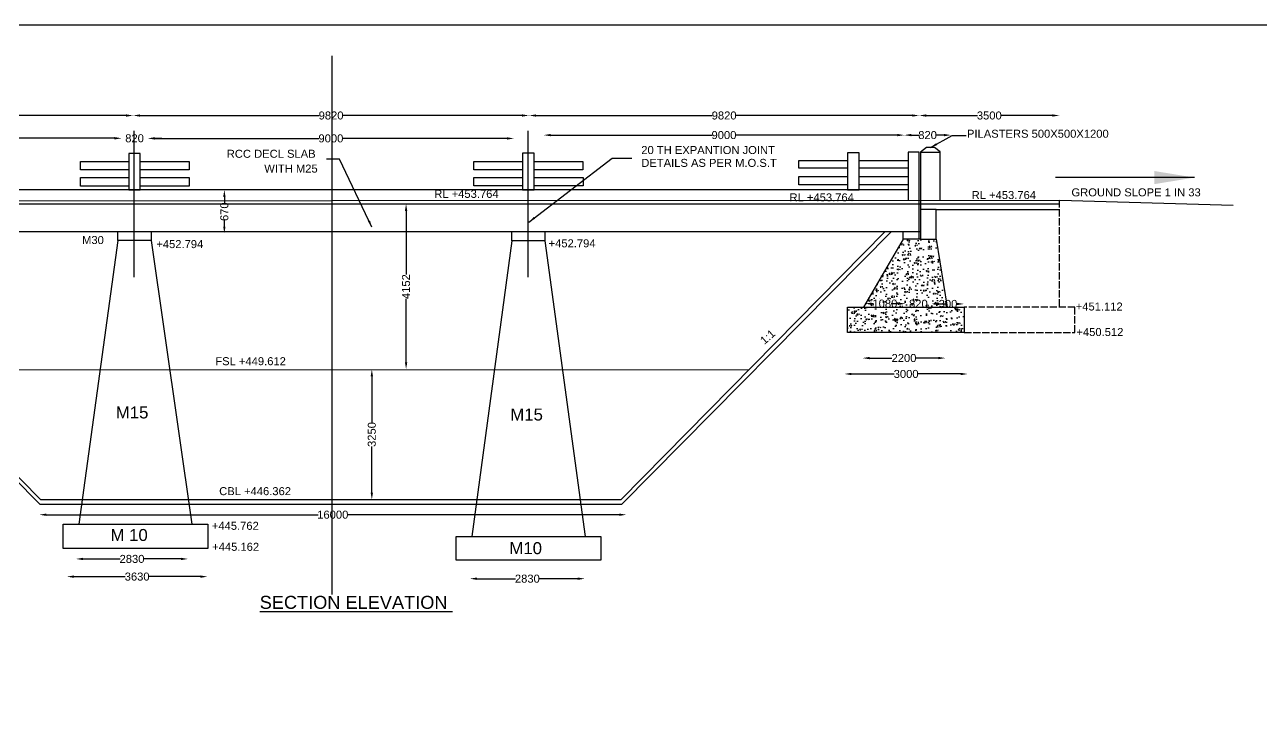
# Model space of a CAD drawing. Header units: millimetres. Extents: x 2052775 to 2129090, y 45591445 to 45653592.
# Drawn here: x 2069988 to 2100881, y 45636403 to 45653592 of the extents above; entities that cross this region are included whole.
import ezdxf

# ---------------------------------------------------------------- set-up
doc = ezdxf.new("R2010")
doc.units = ezdxf.units.MM
doc.header["$MEASUREMENT"] = 0
doc.linetypes.add('ACAD_ISO02W100', pattern=[15, 12, -3])
for name, color, linetype in [('DIMENSIONS', 7, 'Continuous'), ('DRAWING', 2, 'Continuous'), ('TEXT', 7, 'Continuous')]:
    doc.layers.add(name, color=color, linetype=linetype)
doc.styles.get("Standard").update_dxf_attribs({"font": 'arial.ttf', "height": 200})
doc.dimstyles.get("Standard").update_dxf_attribs({"dimtxt": 200, "dimasz": 175, "dimexe": 0.18, "dimexo": 0.0625, "dimgap": 0.09, "dimtad": 0, "dimdec": 0, "dimzin": 0, "dimdsep": 46, "dimtxsty": 'Standard', "dimcen": 0.09, "dimse1": 1, "dimse2": 1, "dimadec": 0, "dimazin": 0, "dimtfac": 1, "dimtdec": 0, "dimtofl": 0, "dimtmove": 0, "dimatfit": 3, "dimfxl": 1, "dimtolj": 1, "dimtzin": 0, "dimarcsym": 0})

# ---------------------------------------------------------------- blocks, each defined once
blk = doc.blocks.new('*D55')
at = {"layer": 'Defpoints', "color": 0, "transparency": 16777216}
for p in [(2062799, 45651332), (2072695, 45651332), (2072695, 45651322)]:
    blk.add_point(p, dxfattribs=at)
at = {"layer": 'DIMENSIONS', "color": 0, "lineweight": -2, "transparency": 16777216}
for p, q in [((2062974, 45651322), (2067449, 45651322)), ((2072520, 45651322), (2068046, 45651322))]:
    blk.add_line(p, q, dxfattribs=at)
at = {"layer": 'DIMENSIONS', "color": 0, "transparency": 16777216}
for points in [[(2062974, 45651351), (2062974, 45651293), (2062799, 45651322)], [(2072520, 45651351), (2072520, 45651293), (2072695, 45651322)]]:
    blk.add_solid(points, dxfattribs=at)
at = {"layer": 'DIMENSIONS', "color": 0, "transparency": 16777216, "insert": (2067747, 45651322), "char_height": 200, "attachment_point": 5}
blk.add_mtext('\\A1;9820', dxfattribs=at)
blk = doc.blocks.new('*D56')
at = {"layer": 'Defpoints', "color": 0, "transparency": 16777216}
for p in [(2072695, 45651322), (2082587, 45651322), (2082587, 45651322)]:
    blk.add_point(p, dxfattribs=at)
at = {"layer": 'DIMENSIONS', "color": 0, "lineweight": -2, "transparency": 16777216}
for p, q in [((2072870, 45651322), (2077343, 45651322)), ((2082412, 45651322), (2077940, 45651322))]:
    blk.add_line(p, q, dxfattribs=at)
at = {"layer": 'DIMENSIONS', "color": 0, "transparency": 16777216}
for points in [[(2072870, 45651351), (2072870, 45651293), (2072695, 45651322)], [(2082412, 45651351), (2082412, 45651293), (2082587, 45651322)]]:
    blk.add_solid(points, dxfattribs=at)
at = {"layer": 'DIMENSIONS', "color": 0, "transparency": 16777216, "insert": (2077641, 45651322), "char_height": 200, "attachment_point": 5}
blk.add_mtext('\\A1;9820', dxfattribs=at)
blk = doc.blocks.new('*D57')
at = {"layer": 'Defpoints', "color": 0, "transparency": 16777216}
for p in [(2082587, 45651322), (2092335, 45651322), (2092335, 45651322)]:
    blk.add_point(p, dxfattribs=at)
at = {"layer": 'DIMENSIONS', "color": 0, "lineweight": -2, "transparency": 16777216}
for p, q in [((2082762, 45651322), (2087163, 45651322)), ((2092160, 45651322), (2087759, 45651322))]:
    blk.add_line(p, q, dxfattribs=at)
at = {"layer": 'DIMENSIONS', "color": 0, "transparency": 16777216}
for points in [[(2082762, 45651351), (2082762, 45651293), (2082587, 45651322)], [(2092160, 45651351), (2092160, 45651293), (2092335, 45651322)]]:
    blk.add_solid(points, dxfattribs=at)
at = {"layer": 'DIMENSIONS', "color": 0, "transparency": 16777216, "insert": (2087461, 45651322), "char_height": 200, "attachment_point": 5}
blk.add_mtext('\\A1;9820', dxfattribs=at)
blk = doc.blocks.new('*D58')
at = {"layer": 'Defpoints', "color": 0, "transparency": 16777216}
for p in [(2092335, 45651322), (2095837, 45651322), (2095837, 45651322)]:
    blk.add_point(p, dxfattribs=at)
at = {"layer": 'DIMENSIONS', "color": 0, "lineweight": -2, "transparency": 16777216}
for p, q in [((2092510, 45651322), (2093788, 45651322)), ((2095662, 45651322), (2094384, 45651322))]:
    blk.add_line(p, q, dxfattribs=at)
at = {"layer": 'DIMENSIONS', "color": 0, "transparency": 16777216}
for points in [[(2092510, 45651351), (2092510, 45651293), (2092335, 45651322)], [(2095662, 45651351), (2095662, 45651293), (2095837, 45651322)]]:
    blk.add_solid(points, dxfattribs=at)
at = {"layer": 'DIMENSIONS', "color": 0, "transparency": 16777216, "insert": (2094086, 45651322), "char_height": 200, "attachment_point": 5}
blk.add_mtext('\\A1;3500', dxfattribs=at)
blk = doc.blocks.new('*D61')
at = {"layer": 'Defpoints', "color": 0, "transparency": 16777216}
for p in [(2063588, 45650759), (2072400, 45650759), (2072400, 45650754)]:
    blk.add_point(p, dxfattribs=at)
at = {"layer": 'DIMENSIONS', "color": 0, "lineweight": -2, "transparency": 16777216}
for p, q in [((2063763, 45650754), (2067695, 45650754)), ((2072225, 45650754), (2068292, 45650754))]:
    blk.add_line(p, q, dxfattribs=at)
at = {"layer": 'DIMENSIONS', "color": 0, "transparency": 16777216}
for points in [[(2063763, 45650784), (2063763, 45650725), (2063588, 45650754)], [(2072225, 45650784), (2072225, 45650725), (2072400, 45650754)]]:
    blk.add_solid(points, dxfattribs=at)
at = {"layer": 'DIMENSIONS', "color": 0, "transparency": 16777216, "insert": (2067994, 45650754), "char_height": 200, "attachment_point": 5}
blk.add_mtext('\\A1;9000', dxfattribs=at)
blk = doc.blocks.new('*D62')
at = {"layer": 'Defpoints', "color": 0, "transparency": 16777216}
for p in [(2072400, 45650754), (2073065, 45650754), (2073065, 45650752)]:
    blk.add_point(p, dxfattribs=at)
at = {"layer": 'DIMENSIONS', "color": 0, "lineweight": -2, "transparency": 16777216}
for p, q in [((2072225, 45650752), (2072050, 45650752)), ((2073240, 45650752), (2073415, 45650752))]:
    blk.add_line(p, q, dxfattribs=at)
at = {"layer": 'DIMENSIONS', "color": 0, "transparency": 16777216}
for points in [[(2072225, 45650781), (2072225, 45650723), (2072400, 45650752)], [(2073240, 45650781), (2073240, 45650723), (2073065, 45650752)]]:
    blk.add_solid(points, dxfattribs=at)
at = {"layer": 'DIMENSIONS', "color": 0, "transparency": 16777216, "insert": (2072732, 45650752), "char_height": 200, "attachment_point": 5}
blk.add_mtext('\\A1;820', dxfattribs=at)
blk = doc.blocks.new('*D63')
at = {"layer": 'Defpoints', "color": 0, "transparency": 16777216}
for p in [(2073065, 45650752), (2082209, 45650752), (2082209, 45650749)]:
    blk.add_point(p, dxfattribs=at)
at = {"layer": 'DIMENSIONS', "color": 0, "lineweight": -2, "transparency": 16777216}
for p, q in [((2073240, 45650749), (2077339, 45650749)), ((2082034, 45650749), (2077936, 45650749))]:
    blk.add_line(p, q, dxfattribs=at)
at = {"layer": 'DIMENSIONS', "color": 0, "transparency": 16777216}
for points in [[(2073240, 45650778), (2073240, 45650720), (2073065, 45650749)], [(2082034, 45650778), (2082034, 45650720), (2082209, 45650749)]]:
    blk.add_solid(points, dxfattribs=at)
at = {"layer": 'DIMENSIONS', "color": 0, "transparency": 16777216, "insert": (2077637, 45650749), "char_height": 200, "attachment_point": 5}
blk.add_mtext('\\A1;9000', dxfattribs=at)
blk = doc.blocks.new('*D64')
at = {"layer": 'Defpoints', "color": 0, "transparency": 16777216}
for p in [(2082955, 45650835), (2091960, 45650835), (2091960, 45650832)]:
    blk.add_point(p, dxfattribs=at)
at = {"layer": 'DIMENSIONS', "color": 0, "lineweight": -2, "transparency": 16777216}
for p, q in [((2083130, 45650832), (2087159, 45650832)), ((2091785, 45650832), (2087756, 45650832))]:
    blk.add_line(p, q, dxfattribs=at)
at = {"layer": 'DIMENSIONS', "color": 0, "transparency": 16777216}
for points in [[(2083130, 45650862), (2083130, 45650803), (2082955, 45650832)], [(2091785, 45650862), (2091785, 45650803), (2091960, 45650832)]]:
    blk.add_solid(points, dxfattribs=at)
at = {"layer": 'DIMENSIONS', "color": 0, "transparency": 16777216, "insert": (2087457, 45650832), "char_height": 200, "attachment_point": 5}
blk.add_mtext('\\A1;9000', dxfattribs=at)
blk = doc.blocks.new('*D65')
at = {"layer": 'Defpoints', "color": 0, "transparency": 16777216}
for p in [(2091960, 45650835), (2093128, 45650835), (2093128, 45650832)]:
    blk.add_point(p, dxfattribs=at)
at = {"layer": 'DIMENSIONS', "color": 0, "lineweight": -2, "transparency": 16777216}
for p, q in [((2092135, 45650832), (2092323, 45650832)), ((2092953, 45650832), (2092764, 45650832))]:
    blk.add_line(p, q, dxfattribs=at)
at = {"layer": 'DIMENSIONS', "color": 0, "transparency": 16777216}
for points in [[(2092135, 45650862), (2092135, 45650803), (2091960, 45650832)], [(2092953, 45650862), (2092953, 45650803), (2093128, 45650832)]]:
    blk.add_solid(points, dxfattribs=at)
at = {"layer": 'DIMENSIONS', "color": 0, "transparency": 16777216, "insert": (2092544, 45650832), "char_height": 200, "attachment_point": 5}
blk.add_mtext('\\A1;820', dxfattribs=at)
blk = doc.blocks.new('*D69')
at = {"layer": 'Defpoints', "color": 0, "transparency": 16777216}
for p in [(2079515, 45649110), (2079755, 45649110), (2079588, 45644978)]:
    blk.add_point(p, dxfattribs=at)
at = {"layer": 'DIMENSIONS', "color": 0, "lineweight": -2, "transparency": 16777216}
for p, q in [((2079515, 45648935), (2079515, 45647346)), ((2079515, 45645153), (2079515, 45646742))]:
    blk.add_line(p, q, dxfattribs=at)
at = {"layer": 'DIMENSIONS', "color": 0, "transparency": 16777216}
for points in [[(2079486, 45648935), (2079545, 45648935), (2079515, 45649110)], [(2079486, 45645153), (2079545, 45645153), (2079515, 45644978)]]:
    blk.add_solid(points, dxfattribs=at)
at = {"layer": 'DIMENSIONS', "color": 0, "transparency": 16777216, "insert": (2079515, 45647044), "char_height": 200, "attachment_point": 5, "rotation": 90}
blk.add_mtext('\\A1;4152', dxfattribs=at)
blk = doc.blocks.new('*D70')
at = {"layer": 'Defpoints', "color": 0, "transparency": 16777216}
for p in [(2078605, 45644976), (2078605, 45641717), (2078659, 45641717)]:
    blk.add_point(p, dxfattribs=at)
at = {"layer": 'DIMENSIONS', "color": 0, "lineweight": -2, "transparency": 16777216}
for p, q in [((2078659, 45644801), (2078659, 45643645)), ((2078659, 45641892), (2078659, 45643048))]:
    blk.add_line(p, q, dxfattribs=at)
at = {"layer": 'DIMENSIONS', "color": 0, "transparency": 16777216}
for points in [[(2078630, 45644801), (2078689, 45644801), (2078659, 45644976)], [(2078630, 45641892), (2078689, 45641892), (2078659, 45641717)]]:
    blk.add_solid(points, dxfattribs=at)
at = {"layer": 'DIMENSIONS', "color": 0, "transparency": 16777216, "insert": (2078659, 45643347), "char_height": 200, "attachment_point": 5, "rotation": 90}
blk.add_mtext('\\A1;3250', dxfattribs=at)
blk = doc.blocks.new('*D71')
at = {"layer": 'Defpoints', "color": 0, "transparency": 16777216}
for p in [(2070350, 45641410), (2085017, 45641410), (2085017, 45641342)]:
    blk.add_point(p, dxfattribs=at)
at = {"layer": 'DIMENSIONS', "color": 0, "lineweight": -2, "transparency": 16777216}
for p, q in [((2070525, 45641342), (2077317, 45641342)), ((2084842, 45641342), (2078050, 45641342))]:
    blk.add_line(p, q, dxfattribs=at)
at = {"layer": 'DIMENSIONS', "color": 0, "transparency": 16777216}
for points in [[(2070525, 45641371), (2070525, 45641313), (2070350, 45641342)], [(2084842, 45641371), (2084842, 45641313), (2085017, 45641342)]]:
    blk.add_solid(points, dxfattribs=at)
at = {"layer": 'DIMENSIONS', "color": 0, "transparency": 16777216, "insert": (2077684, 45641342), "char_height": 200, "attachment_point": 5}
blk.add_mtext('\\A1;16000', dxfattribs=at)
blk = doc.blocks.new('*D72')
at = {"layer": 'Defpoints', "color": 0, "transparency": 16777216}
for p in [(2071269, 45640193), (2074067, 45640236), (2074067, 45640193)]:
    blk.add_point(p, dxfattribs=at)
at = {"layer": 'DIMENSIONS', "color": 0, "lineweight": -2, "transparency": 16777216}
for p, q in [((2071444, 45640236), (2072368, 45640236)), ((2073892, 45640236), (2072968, 45640236))]:
    blk.add_line(p, q, dxfattribs=at)
at = {"layer": 'DIMENSIONS', "color": 0, "transparency": 16777216}
for points in [[(2071444, 45640265), (2071444, 45640207), (2071269, 45640236)], [(2073892, 45640265), (2073892, 45640207), (2074067, 45640236)]]:
    blk.add_solid(points, dxfattribs=at)
at = {"layer": 'DIMENSIONS', "color": 0, "transparency": 16777216, "insert": (2072668, 45640236), "char_height": 200, "attachment_point": 5}
blk.add_mtext('\\A1;2830', dxfattribs=at)
blk = doc.blocks.new('*D73')
at = {"layer": 'Defpoints', "color": 0, "transparency": 16777216}
for p in [(2071040, 45639801), (2071040, 45639794), (2074552, 45639801)]:
    blk.add_point(p, dxfattribs=at)
at = {"layer": 'DIMENSIONS', "color": 0, "lineweight": -2, "transparency": 16777216}
for p, q in [((2071215, 45639794), (2072498, 45639794)), ((2074377, 45639794), (2073094, 45639794))]:
    blk.add_line(p, q, dxfattribs=at)
at = {"layer": 'DIMENSIONS', "color": 0, "transparency": 16777216}
for points in [[(2071215, 45639823), (2071215, 45639765), (2071040, 45639794)], [(2074377, 45639823), (2074377, 45639765), (2074552, 45639794)]]:
    blk.add_solid(points, dxfattribs=at)
at = {"layer": 'DIMENSIONS', "color": 0, "transparency": 16777216, "insert": (2072796, 45639794), "char_height": 200, "attachment_point": 5}
blk.add_mtext('\\A1;3630', dxfattribs=at)
blk = doc.blocks.new('*D74')
at = {"layer": 'Defpoints', "color": 0, "transparency": 16777216}
for p in [(2081110, 45639700), (2083981, 45639742), (2083981, 45639700)]:
    blk.add_point(p, dxfattribs=at)
at = {"layer": 'DIMENSIONS', "color": 0, "lineweight": -2, "transparency": 16777216}
for p, q in [((2081285, 45639742), (2082245, 45639742)), ((2083806, 45639742), (2082846, 45639742))]:
    blk.add_line(p, q, dxfattribs=at)
at = {"layer": 'DIMENSIONS', "color": 0, "transparency": 16777216}
for points in [[(2081285, 45639772), (2081285, 45639713), (2081110, 45639742)], [(2083806, 45639772), (2083806, 45639713), (2083981, 45639742)]]:
    blk.add_solid(points, dxfattribs=at)
at = {"layer": 'DIMENSIONS', "color": 0, "transparency": 16777216, "insert": (2082545, 45639742), "char_height": 200, "attachment_point": 5}
blk.add_mtext('\\A1;2830', dxfattribs=at)
blk = doc.blocks.new('*D75')
at = {"layer": 'Defpoints', "color": 0, "transparency": 16777216}
for p in [(2090920, 45645243), (2092989, 45645258), (2092989, 45645243)]:
    blk.add_point(p, dxfattribs=at)
at = {"layer": 'DIMENSIONS', "color": 0, "lineweight": -2, "transparency": 16777216}
for p, q in [((2091095, 45645258), (2091655, 45645258)), ((2092814, 45645258), (2092255, 45645258))]:
    blk.add_line(p, q, dxfattribs=at)
at = {"layer": 'DIMENSIONS', "color": 0, "transparency": 16777216}
for points in [[(2091095, 45645287), (2091095, 45645229), (2090920, 45645258)], [(2092814, 45645287), (2092814, 45645229), (2092989, 45645258)]]:
    blk.add_solid(points, dxfattribs=at)
at = {"layer": 'DIMENSIONS', "color": 0, "transparency": 16777216, "insert": (2091955, 45645258), "char_height": 200, "attachment_point": 5}
blk.add_mtext('\\A1;2200', dxfattribs=at)
blk = doc.blocks.new('*D76')
at = {"layer": 'Defpoints', "color": 0, "transparency": 16777216}
for p in [(2090468, 45644855), (2093547, 45644860), (2093547, 45644855)]:
    blk.add_point(p, dxfattribs=at)
at = {"layer": 'DIMENSIONS', "color": 0, "lineweight": -2, "transparency": 16777216}
for p, q in [((2090643, 45644860), (2091709, 45644860)), ((2093372, 45644860), (2092306, 45644860))]:
    blk.add_line(p, q, dxfattribs=at)
at = {"layer": 'DIMENSIONS', "color": 0, "transparency": 16777216}
for points in [[(2090643, 45644889), (2090643, 45644831), (2090468, 45644860)], [(2093372, 45644889), (2093372, 45644831), (2093547, 45644860)]]:
    blk.add_solid(points, dxfattribs=at)
at = {"layer": 'DIMENSIONS', "color": 0, "transparency": 16777216, "insert": (2092008, 45644860), "char_height": 200, "attachment_point": 5}
blk.add_mtext('\\A1;3000', dxfattribs=at)
blk = doc.blocks.new('*D141')
at = {"layer": 'Defpoints', "color": 0, "transparency": 16777216}
for p in [(2074900, 45649463), (2074975, 45649463), (2074900, 45648371)]:
    blk.add_point(p, dxfattribs=at)
at = {"layer": 'DIMENSIONS', "color": 0, "lineweight": -2, "transparency": 16777216}
for p, q in [((2074975, 45649288), (2074975, 45649138)), ((2074975, 45648546), (2074975, 45648696))]:
    blk.add_line(p, q, dxfattribs=at)
at = {"layer": 'DIMENSIONS', "color": 0, "transparency": 16777216}
for points in [[(2074946, 45649288), (2075004, 45649288), (2074975, 45649463)], [(2074946, 45648546), (2075004, 45648546), (2074975, 45648371)]]:
    blk.add_solid(points, dxfattribs=at)
at = {"layer": 'DIMENSIONS', "color": 0, "transparency": 16777216, "insert": (2074975, 45648917), "char_height": 200, "attachment_point": 5, "rotation": 90}
blk.add_mtext('\\A1;670', dxfattribs=at)
blk = doc.blocks.new('*D143')
at = {"layer": 'Defpoints', "color": 0, "transparency": 16777216}
for p in [(2090975, 45646615), (2091982, 45646619), (2091982, 45646615)]:
    blk.add_point(p, dxfattribs=at)
at = {"layer": 'DIMENSIONS', "color": 0, "lineweight": -2, "transparency": 16777216}
for p, q in [((2091150, 45646619), (2091189, 45646619)), ((2091807, 45646619), (2091767, 45646619))]:
    blk.add_line(p, q, dxfattribs=at)
at = {"layer": 'DIMENSIONS', "color": 0, "transparency": 16777216}
for points in [[(2091150, 45646648), (2091150, 45646589), (2090975, 45646619)], [(2091807, 45646648), (2091807, 45646589), (2091982, 45646619)]]:
    blk.add_solid(points, dxfattribs=at)
at = {"layer": 'DIMENSIONS', "color": 0, "transparency": 16777216, "insert": (2091478, 45646619), "char_height": 200, "attachment_point": 5}
blk.add_mtext('\\A1;1080', dxfattribs=at)
blk = doc.blocks.new('*D144')
at = {"layer": 'Defpoints', "color": 0, "transparency": 16777216}
for p in [(2091983, 45646607), (2092645, 45646615), (2092645, 45646607)]:
    blk.add_point(p, dxfattribs=at)
at = {"layer": 'DIMENSIONS', "color": 0, "lineweight": -2, "transparency": 16777216}
for p, q in [((2091808, 45646615), (2091633, 45646615)), ((2092820, 45646615), (2092995, 45646615))]:
    blk.add_line(p, q, dxfattribs=at)
at = {"layer": 'DIMENSIONS', "color": 0, "transparency": 16777216}
for points in [[(2091808, 45646644), (2091808, 45646586), (2091983, 45646615)], [(2092820, 45646644), (2092820, 45646586), (2092645, 45646615)]]:
    blk.add_solid(points, dxfattribs=at)
at = {"layer": 'DIMENSIONS', "color": 0, "transparency": 16777216, "insert": (2092314, 45646615), "char_height": 200, "attachment_point": 5}
blk.add_mtext('\\A1;820', dxfattribs=at)
blk = doc.blocks.new('*D145')
at = {"layer": 'Defpoints', "color": 0, "transparency": 16777216}
for p in [(2092652, 45646611), (2093456, 45646611), (2093456, 45646611)]:
    blk.add_point(p, dxfattribs=at)
at = {"layer": 'DIMENSIONS', "color": 0, "lineweight": -2, "transparency": 16777216}
for p, q in [((2092827, 45646611), (2092834, 45646611)), ((2093281, 45646611), (2093275, 45646611))]:
    blk.add_line(p, q, dxfattribs=at)
at = {"layer": 'DIMENSIONS', "color": 0, "transparency": 16777216}
for points in [[(2092827, 45646640), (2092827, 45646582), (2092652, 45646611)], [(2093281, 45646640), (2093281, 45646582), (2093456, 45646611)]]:
    blk.add_solid(points, dxfattribs=at)
at = {"layer": 'DIMENSIONS', "color": 0, "transparency": 16777216, "insert": (2093054, 45646611), "char_height": 200, "attachment_point": 5}
blk.add_mtext('\\A1;300', dxfattribs=at)

msp = doc.modelspace()

# ---------------------------------------------------------------- hatches: boundary and pattern name
at = {"layer": 'DIMENSIONS'}
h = msp.add_hatch(dxfattribs=at)
h.set_pattern_fill('AR-CONC', color=0, scale=50, style=0)
h.set_pattern_definition([(50, (0, 0), (358.6300913, -31.3760675), [37.5, -412.5]), (355, (0, 0), (-69.3756668, 376.0960669), [30, -330]), (100.4514, (29.9, -2.6), (289.2546909, 344.719771), [31.870095, -350.571056]), (46.1842, (0, 100), (533.6205243, -82.759507), [56.25, -618.75]), (96.6356, (44.47, 93.1), (467.331353, 487.0589355), [47.805144, -525.8565]), (351.1842, (0, 100), (467.3309726, 487.0593005), [45, -495]), (21, (50, 75), (298.453526, -201.3094453), [37.5, -412.5]), (326, (50, 75), (121.657666, 362.5750225), [30, -330]), (71.4514, (74.87, 58.22), (420.1113143, 161.2652484), [31.870095, -350.571056]), (37.5, (0, 0), (6.07992766, 166.4469269), [0, -326, 0, -335, 0, -331.25]), (7.5, (0, 0), (131.5347687, 197.20585594), [0, -191, 0, -318.5, 0, -126.25]), (327.5, (-111.5, 0), (266.9112181, -11.27743587), [0, -125, 0, -390, 0, -517.5]), (317.5, (-161.5, 0), (291.5930847, 50.0524912), [0, -162.5, 0, -259, 0, -367.5])])
h.paths.add_polyline_path([(2092756.7, 45648227.8), (2092365.7, 45648227.8), (2092335.8, 45648227.8), (2091931.1, 45648227.8), (2090946.6, 45646534), (2093035.7, 45646534)])
h.paths.add_polyline_path([(2093457.4, 45646534), (2090541.2, 45646534), (2090541.2, 45645900.8), (2093457.4, 45645900.8)])
h.paths.add_polyline_path([(2091139.4, 45646770.7), (2091817.1, 45646770.7), (2091817.1, 45646466.5), (2091139.4, 45646466.5)], flags=9)
h.paths.add_polyline_path([(2092043.5, 45646766.8), (2092585, 45646766.8), (2092585, 45646462.6), (2092043.5, 45646462.6)], flags=9)
h.paths.add_polyline_path([(2092783.8, 45646763.3), (2093324.9, 45646763.3), (2093324.9, 45646458.9), (2092783.8, 45646458.9)], flags=9)

# ---------------------------------------------------------------- linework, layer by layer
at = {"layer": 'DIMENSIONS', "color": 0}
for points in [[(2077666, 45639346.2), (2077666, 45652817.7)], [(2067194.1, 45644960.9), (2088089.5, 45644975)]]:
    msp.add_lwpolyline(points, dxfattribs=at)
at = {"layer": 'DRAWING', "color": 0}
for points in [[(2052775.1, 45653592.2), (2128957, 45653592.2), (2128957, 45591445.5), (2052775.1, 45591445.5)], [(2072588.4, 45649465.2), (2072873.8, 45649465.2), (2072873.8, 45650368.9), (2072588.4, 45650368.9)], [(2082425.5, 45649465.9), (2082717.4, 45649465.9), (2082717.4, 45650379), (2082425.5, 45650379)], [(2090546, 45649466.5), (2090838, 45649466.5), (2090838, 45650393.1), (2090546, 45650393.1)], [(2072314.2, 45648419.4), (2073148.2, 45648419.4), (2073148.2, 45648193.5), (2072314.2, 45648193.5)], [(2082157.2, 45648419.4), (2082982.9, 45648419.4), (2082982.9, 45648190.2), (2082157.2, 45648190.2)], [(2090541.2, 45646534), (2093457.4, 45646534), (2093457.4, 45645900.8), (2090541.2, 45645900.8)], [(2070950.4, 45641103.7), (2074564.9, 45641103.7), (2074564.9, 45640496.8), (2070950.4, 45640496.8)], [(2080767.2, 45640795.2), (2084381.4, 45640795.2), (2084381.4, 45640205.1), (2080767.2, 45640205.1)]]:
    msp.add_lwpolyline(points, close=True, dxfattribs=at)
for points in [[(2072721.2, 45647282.4), (2072721.2, 45650938)], [(2082566.1, 45647282.4), (2082566.1, 45650938)], [(2092365.7, 45648227.8), (2092335.8, 45648227.8), (2092335.8, 45650402.7), (2092055.6, 45650402.7), (2092056, 45649202.5)], [(2092858.8, 45649202.7), (2092858.8, 45650414.8), (2092719.2, 45650521.8), (2092516.4, 45650521.8), (2092365.7, 45650403.6), (2092858.8, 45650403.6)], [(2092365.7, 45650403.6), (2092365.7, 45648227.8), (2092756.7, 45648227.8), (2092756.7, 45648976.3), (2095827.7, 45648976.3)], [(2072588.4, 45649961.4), (2071377.2, 45649961.4), (2071377.2, 45650175.3), (2072588.4, 45650175.3)], [(2072873.8, 45650175.3), (2074092.1, 45650175.3), (2074092.1, 45649961.4), (2072873.8, 45649961.4)], [(2082425.5, 45649965.8), (2081204.9, 45649965.8), (2081204.9, 45650176.1), (2082425.5, 45650176.1)], [(2082717.4, 45650176.1), (2083927, 45650176.1), (2083927, 45649965.8), (2082717.4, 45649965.8)], [(2090546, 45650007.4), (2089330.5, 45650007.4), (2089330.5, 45650195.6), (2090546, 45650195.6)], [(2090838, 45650195.6), (2092055.8, 45650195.6), (2092055.8, 45650007.4), (2090838, 45650007.4)], [(2072588.4, 45649558.2), (2071377.2, 45649558.2), (2071377.2, 45649769.6), (2072588.4, 45649769.6)], [(2072873.8, 45649769.6), (2074092.1, 45649769.6), (2074092.1, 45649558.2), (2072873.8, 45649558.2)], [(2082425.5, 45649562.8), (2081208.4, 45649562.8), (2081208.4, 45649769.6), (2082425.5, 45649769.6)], [(2082717.4, 45649769.6), (2083941, 45649769.6), (2083941, 45649562.8), (2082717.4, 45649562.8)], [(2090546, 45649589.4), (2089330.5, 45649589.4), (2089330.5, 45649794.9), (2090546, 45649794.9)], [(2090838, 45649794.9), (2092055.9, 45649794.9), (2092055.9, 45649589.4), (2090838, 45649589.4)], [(2092055.9, 45649466.6), (2063252.2, 45649464.5)], [(2053679.2, 45649080.5), (2059447.3, 45649191.2), (2095846.8, 45649203.8), (2100175.7, 45649083.4)], [(2059445.3, 45649110.3), (2095827.7, 45649110.3)], [(2092756.7, 45648976.3), (2092365.7, 45648976.3)], [(2062963.6, 45648419.4), (2092365.7, 45648419.4)], [(2063627.9, 45648419.4), (2070360.9, 45641602.5), (2084906.4, 45641602.5), (2091641.2, 45648419.4)], [(2091482.7, 45648419.4), (2084880.1, 45641717.2), (2070393.7, 45641717.2), (2063782.7, 45648419.4)], [(2072314.2, 45648193.5), (2071342.8, 45641103.7)], [(2073148.2, 45648193.5), (2074158.7, 45641103.7)], [(2082157.2, 45648190.2), (2081159.3, 45640795.2)], [(2082982.9, 45648190.2), (2083987.7, 45640795.2)], [(2091931.1, 45648227.8), (2090946.6, 45646534)], [(2092335.8, 45648227.8), (2091931.1, 45648227.8), (2091931.1, 45648419.4)], [(2092756.7, 45648227.8), (2093035.7, 45646534)]]:
    msp.add_lwpolyline(points, dxfattribs=at)
at = {"layer": 'DRAWING', "color": 0, "linetype": 'ACAD_ISO02W100', "ltscale": 15}
msp.add_lwpolyline([(2095827.7, 45649203.8), (2095827.7, 45646534)], dxfattribs=at)
msp.add_lwpolyline([(2096227, 45646534), (2093457.4, 45646534), (2093457.4, 45645900.8), (2096227, 45645900.8)], close=True, dxfattribs=at)

# ---------------------------------------------------------------- texts
at = {"layer": 'TEXT', "color": 0}
for s, height, p in [('PILASTERS 500X500X1200', 200, (2093528.3, 45650766.9)), ('RCC DECL SLAB ', 200, (2075035.1, 45650265.8)), ('20 TH EXPANTION JOINT ', 200, (2085391.8, 45650359.1)), ('WITH M25', 200, (2075971.8, 45649895.4)), ('DETAILS AS PER M.O.S.T ', 200, (2085391.8, 45650037.8)), ('RL +453.764', 200, (2080219, 45649262.9)), ('RL +453.764', 200, (2093645.4, 45649234)), ('GROUND SLOPE 1 IN 33', 200, (2096138.8, 45649301)), ('RL +453.764', 200, (2089095.2, 45649175.1)), ('M30', 200, (2071420.6, 45648108.7)), ('+452.794', 200, (2073275.4, 45648007.8)), ('+452.794', 200, (2083076.1, 45648027.3)), ('+451.112', 200, (2096245.3, 45646447.3)), ('+450.512', 200, (2096262.5, 45645809.5)), ('FSL +449.612', 200, (2074749, 45645080)), ('M15 ', 300, (2072262.8, 45643748.6)), ('M15', 300, (2082118.3, 45643696.8)), ('CBL +446.362', 200, (2074845.8, 45641830.8)), ('+445.762', 200, (2074662.3, 45640964.2)), ('M 10', 300, (2072129.5, 45640685)), ('+445.162', 200, (2074670.6, 45640439.2)), ('M10', 300, (2082096, 45640355.7)), ('%%USECTION ELEVATION ', 325, (2075857.9, 45638988.8))]:
    msp.add_text(s, height=height, dxfattribs=at).set_placement(p)
msp.add_text('1:1', height=200, rotation=41.24753, dxfattribs=at).set_placement((2088467.3, 45645584.9))

# ---------------------------------------------------------------- dimensions: what is measured, and where the dimension line sits
at = {"layer": 'DIMENSIONS', "color": 0}
for base, p1, p2, text, picture, middle in [((2072695.5, 45651322.1), (2062798.9, 45651332.2), (2072695.5, 45651332.2), '9820', '*D55', (2067747.2, 45651322.1)), ((2082587.1, 45651322.1), (2072695.5, 45651322.1), (2082587.1, 45651322.1), '9820', '*D56', (2077641.3, 45651322.1)), ((2092335, 45651322.1), (2082587.1, 45651322.1), (2092335, 45651322.1), '9820', '*D57', (2087461.1, 45651322.1)), ((2095836.7, 45651322.1), (2092335, 45651322.1), (2095836.7, 45651322.1), '3500', '*D58', (2094085.8, 45651322.1)), ((2091959.5, 45650832.4), (2082954.9, 45650835.1), (2091959.5, 45650835.1), '9000', '*D64', (2087457.2, 45650832.4)), ((2093127.7, 45650832.4), (2091959.5, 45650835.1), (2093127.7, 45650835.1), '820', '*D65', (2092543.6, 45650832.4)), ((2072399.6, 45650754.4), (2063588.1, 45650758.9), (2072399.6, 45650758.9), '9000', '*D61', (2067993.8, 45650754.4)), ((2073065, 45650751.8), (2072399.6, 45650754.4), (2073065, 45650754.4), '820', '*D62', (2072732.3, 45650751.8)), ((2082209.3, 45650749.3), (2073065, 45650751.8), (2082209.3, 45650751.8), '9000', '*D63', (2077637.1, 45650749.3)), ((2091981.9, 45646618.6), (2090974.6, 45646614.9), (2091981.9, 45646614.9), '1080', '*D143', (2091478.3, 45646618.6)), ((2092645.2, 45646614.7), (2091983.3, 45646607.5), (2092645.2, 45646607.5), '820', '*D144', (2092314.3, 45646614.7)), ((2093456.2, 45646611.1), (2092652.5, 45646611.1), (2093456.2, 45646611.1), '300', '*D145', (2093054.3, 45646611.1)), ((2092989.3, 45645257.9), (2090920.4, 45645243.2), (2092989.3, 45645243.2), '2200', '*D75', (2091954.9, 45645257.9)), ((2093546.8, 45644860.3), (2090468.3, 45644855.4), (2093546.8, 45644855.4), '3000', '*D76', (2092007.5, 45644860.3)), ((2085017.2, 45641341.8), (2070350.2, 45641410), (2085017.2, 45641410), '16000', '*D71', (2077683.7, 45641341.8)), ((2074066.6, 45640236.2), (2071268.7, 45640193.5), (2074066.6, 45640193.5), '2830', '*D72', (2072667.7, 45640236.2)), ((2071040.3, 45639794.2), (2074552, 45639801.3), (2071040.3, 45639801.3), '3630', '*D73', (2072796.1, 45639794.2)), ((2083980.7, 45639742.5), (2081110.2, 45639700.1), (2083980.7, 45639700.1), '2830', '*D74', (2082545.5, 45639742.5))]:
    dim = msp.add_linear_dim(base=base, p1=p1, p2=p2, text=text, dimstyle='Standard', dxfattribs=at)
    dim.commit()
    dim.dimension.update_dxf_attribs({"geometry": picture, "text_midpoint": middle})
for base, p1, p2, text, picture, middle in [((2074975.2, 45649462.8), (2074900.2, 45648371.3), (2074900.2, 45649462.8), '670', '*D141', (2074975.2, 45648917)), ((2079515.4, 45649110.3), (2079588.2, 45644977.9), (2079755.5, 45649110.3), '4152', '*D69', (2079515.4, 45647044.1)), ((2078659.5, 45641717.2), (2078604.5, 45644976.1), (2078604.5, 45641717.2), '3250', '*D70', (2078659.5, 45643346.6))]:
    dim = msp.add_linear_dim(base=base, p1=p1, p2=p2, angle=90, text=text, dimstyle='Standard', dxfattribs=at)
    dim.commit()
    dim.dimension.update_dxf_attribs({"geometry": picture, "text_midpoint": middle})

# ---------------------------------------------------------------- leaders
for points, override in [([(2092617.6, 45650521.7), (2093154.9, 45650821.7), (2093509, 45650821.7)], {"dimgap": 0.09, "dimtad": 0}), ([(2078662.5, 45648528.8), (2077848.3, 45650231.5), (2077523.9, 45650231.5)], {"dimgap": 0.09, "dimtad": 0}), ([(2082584.5, 45648659.5), (2084665.5, 45650258.5), (2085153.8, 45650258.5)], {"dimgap": 0.09, "dimtad": 0}), ([(2099210, 45649770.6), (2095743.9, 45649770.6)], {"dimasz": 1000})]:
    msp.add_leader(points, dimstyle='Standard', override=override, dxfattribs=at)

doc.saveas('drawing.dxf')
